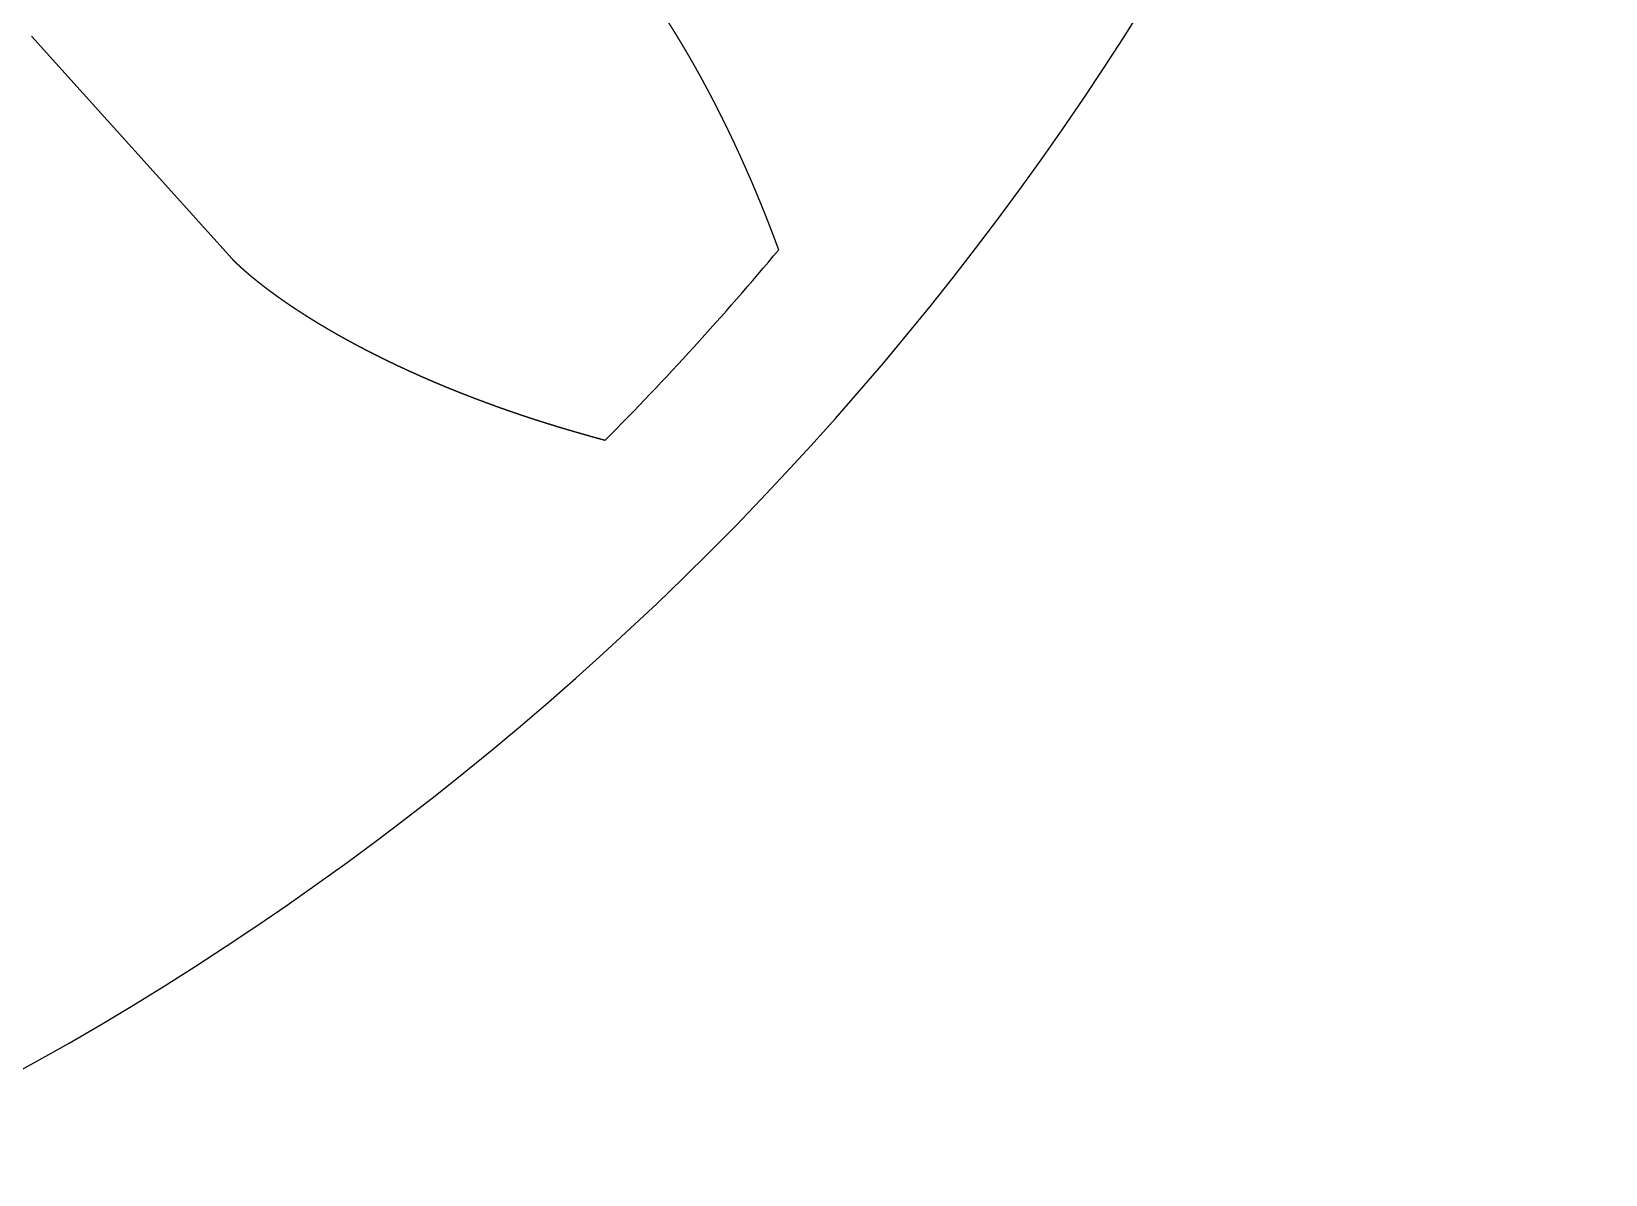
# Model space of a CAD drawing. Header units: centimetres. Extents: x -25.1 to 37.5, y -51.5 to 12.5.
# Drawn here: x 15.728 to 16.5, y -38.616 to -38.055 of the extents above; entities that cross this region are included whole.
import ezdxf

# ---------------------------------------------------------------- set-up
doc = ezdxf.new("R2010")
doc.units = ezdxf.units.CM
doc.header["$MEASUREMENT"] = 0
for name, color, linetype in [('robot assembler v21_Sketch75', 7, 'Continuous'), ('robot assembler v21_Sketch76', 7, 'Continuous'), ('robot assembler v21_Sketch86', 7, 'Continuous')]:
    doc.layers.add(name, color=color, linetype=linetype)

msp = doc.modelspace()

# ---------------------------------------------------------------- linework, layer by layer
at = {"layer": 'robot assembler v21_Sketch75'}
for p, q in [((15.72818, -38.05772, 50.1), (15.82653, -38.16682, 50.1)), ((15.82653, -38.16682, 50.1), (15.82659, -38.16688, 50.1))]:
    msp.add_line(p, q, dxfattribs=at)
msp.add_arc((15, -37.25, 50.1), 1.425, 315.10689, 320.18723, dxfattribs=at)
for points in [[(16.0946, -38.1624, 50.1), (16.09451, -38.16214, 50.1), (16.09432, -38.16163, 50.1), (16.09403, -38.16086, 50.1), (16.09365, -38.15983, 50.1), (16.09317, -38.15855, 50.1), (16.09269, -38.15728, 50.1), (16.09221, -38.15601, 50.1), (16.09173, -38.15474, 50.1), (16.09125, -38.15348, 50.1), (16.09076, -38.15222, 50.1), (16.09028, -38.15096, 50.1), (16.08979, -38.14971, 50.1), (16.0893, -38.14846, 50.1), (16.08881, -38.14722, 50.1), (16.08832, -38.14598, 50.1), (16.08783, -38.14474, 50.1), (16.08734, -38.14351, 50.1), (16.08684, -38.14229, 50.1), (16.08635, -38.14106, 50.1), (16.08585, -38.13984, 50.1), (16.08535, -38.13863, 50.1), (16.08485, -38.13741, 50.1), (16.08435, -38.13621, 50.1), (16.08385, -38.135, 50.1), (16.08335, -38.1338, 50.1), (16.08284, -38.13261, 50.1), (16.08234, -38.13142, 50.1), (16.08183, -38.13023, 50.1), (16.08133, -38.12905, 50.1), (16.08082, -38.12787, 50.1), (16.08031, -38.12669, 50.1), (16.0798, -38.12552, 50.1), (16.07929, -38.12435, 50.1), (16.07878, -38.12319, 50.1), (16.07827, -38.12203, 50.1), (16.07775, -38.12088, 50.1), (16.07724, -38.11973, 50.1), (16.07672, -38.11858, 50.1), (16.07621, -38.11744, 50.1), (16.07569, -38.1163, 50.1), (16.07517, -38.11517, 50.1), (16.07465, -38.11404, 50.1), (16.07413, -38.11291, 50.1), (16.07361, -38.11179, 50.1), (16.07309, -38.11068, 50.1), (16.07257, -38.10956, 50.1), (16.07205, -38.10846, 50.1), (16.07152, -38.10735, 50.1), (16.071, -38.10625, 50.1), (16.07047, -38.10516, 50.1), (16.06995, -38.10407, 50.1), (16.06942, -38.10298, 50.1), (16.0689, -38.1019, 50.1), (16.06837, -38.10082, 50.1), (16.06784, -38.09975, 50.1), (16.06731, -38.09868, 50.1), (16.06678, -38.09761, 50.1), (16.06625, -38.09655, 50.1), (16.06572, -38.09549, 50.1), (16.06519, -38.09444, 50.1), (16.06466, -38.0934, 50.1), (16.06413, -38.09235, 50.1), (16.0636, -38.09131, 50.1), (16.06306, -38.09028, 50.1), (16.06253, -38.08925, 50.1), (16.062, -38.08822, 50.1), (16.06146, -38.0872, 50.1), (16.06093, -38.08619, 50.1), (16.06039, -38.08518, 50.1), (16.05986, -38.08417, 50.1), (16.05932, -38.08317, 50.1), (16.05879, -38.08217, 50.1), (16.05825, -38.08117, 50.1), (16.05772, -38.08018, 50.1), (16.05718, -38.0792, 50.1), (16.05664, -38.07822, 50.1), (16.05611, -38.07724, 50.1), (16.05557, -38.07627, 50.1), (16.05503, -38.07531, 50.1), (16.0545, -38.07435, 50.1), (16.05396, -38.07339, 50.1), (16.05342, -38.07244, 50.1), (16.05288, -38.07149, 50.1), (16.05235, -38.07054, 50.1), (16.05181, -38.06961, 50.1), (16.05127, -38.06867, 50.1), (16.05074, -38.06774, 50.1), (16.0502, -38.06682, 50.1), (16.04966, -38.0659, 50.1), (16.04912, -38.06498, 50.1), (16.04859, -38.06407, 50.1), (16.04805, -38.06317, 50.1), (16.04751, -38.06227, 50.1), (16.04698, -38.06137, 50.1), (16.04644, -38.06048, 50.1), (16.04591, -38.05959, 50.1), (16.04537, -38.05871, 50.1), (16.04484, -38.05783, 50.1), (16.0443, -38.05696, 50.1), (16.04377, -38.05609, 50.1), (16.04323, -38.05523, 50.1), (16.0427, -38.05437, 50.1), (16.04216, -38.05352, 50.1), (16.04163, -38.05267, 50.1), (16.0411, -38.05183, 50.1), (16.04057, -38.05099, 50.1), (16.04004, -38.05016, 50.1), (16.03951, -38.04933, 50.1), (16.03897, -38.04851, 50.1), (16.03845, -38.04769, 50.1), (16.03792, -38.04688, 50.1), (16.03739, -38.04607, 50.1), (16.03686, -38.04526, 50.1), (16.03633, -38.04447, 50.1), (16.03581, -38.04367, 50.1), (16.03528, -38.04288, 50.1), (16.03476, -38.0421, 50.1), (16.03423, -38.04132, 50.1), (16.03371, -38.04055, 50.1), (16.03319, -38.03978, 50.1), (16.03267, -38.03902, 50.1), (16.03215, -38.03826, 50.1), (16.03163, -38.0375, 50.1), (16.03111, -38.03676, 50.1), (16.03059, -38.03601, 50.1), (16.03007, -38.03528, 50.1), (16.02956, -38.03454, 50.1), (16.02905, -38.03382, 50.1), (16.02853, -38.03309, 50.1), (16.02802, -38.03238, 50.1), (16.02751, -38.03166, 50.1), (16.027, -38.03096, 50.1), (16.02649, -38.03026, 50.1), (16.02599, -38.02956, 50.1), (16.02548, -38.02887, 50.1), (16.02498, -38.02818, 50.1), (16.02448, -38.0275, 50.1), (16.02398, -38.02683, 50.1), (16.02348, -38.02616, 50.1), (16.02298, -38.02549, 50.1), (16.02248, -38.02483, 50.1), (16.02199, -38.02418, 50.1), (16.02149, -38.02353, 50.1), (16.021, -38.02289, 50.1), (16.02051, -38.02225, 50.1), (16.02003, -38.02162, 50.1), (16.01954, -38.02099, 50.1), (16.01905, -38.02037, 50.1), (16.01857, -38.01975, 50.1), (16.01809, -38.01914, 50.1), (16.01761, -38.01854, 50.1), (16.01714, -38.01794, 50.1), (16.01666, -38.01734, 50.1), (16.01619, -38.01675, 50.1), (16.01572, -38.01617, 50.1), (16.01525, -38.01559, 50.1), (16.01478, -38.01502, 50.1), (16.01432, -38.01445, 50.1), (16.01386, -38.01389, 50.1), (16.0134, -38.01334, 50.1), (16.01294, -38.01279, 50.1), (16.01249, -38.01224, 50.1), (16.01204, -38.0117, 50.1), (16.01159, -38.01117, 50.1), (16.01114, -38.01064, 50.1), (16.01069, -38.01012, 50.1), (16.01025, -38.0096, 50.1), (16.00981, -38.00909, 50.1), (16.00938, -38.00859, 50.1), (16.00894, -38.00809, 50.1), (16.00851, -38.0076, 50.1), (16.00808, -38.00711, 50.1), (16.00766, -38.00663, 50.1), (16.00724, -38.00615, 50.1), (16.00682, -38.00568, 50.1), (16.0064, -38.00522, 50.1), (16.00599, -38.00476, 50.1), (16.00558, -38.00431, 50.1), (16.00517, -38.00386, 50.1), (16.00477, -38.00342, 50.1), (16.00437, -38.00298, 50.1), (16.00397, -38.00256, 50.1), (16.00358, -38.00213, 50.1), (16.00319, -38.00172, 50.1), (16.00281, -38.0013, 50.1), (16.00242, -38.0009, 50.1), (16.00204, -38.0005, 50.1), (16.00167, -38.00011, 50.1), (16.0013, -37.99972, 50.1), (16.00093, -37.99934, 50.1), (16.00057, -37.99897, 50.1), (16.00021, -37.9986, 50.1), (15.99986, -37.99823, 50.1), (15.9995, -37.99788, 50.1), (15.99916, -37.99753, 50.1), (15.99882, -37.99718, 50.1), (15.99848, -37.99685, 50.1), (15.99814, -37.99651, 50.1), (15.99782, -37.99619, 50.1), (15.99749, -37.99587, 50.1), (15.99717, -37.99556, 50.1), (15.99686, -37.99525, 50.1), (15.99655, -37.99495, 50.1), (15.99624, -37.99466, 50.1), (15.99594, -37.99437, 50.1), (15.99565, -37.99409, 50.1), (15.99536, -37.99381, 50.1), (15.99507, -37.99355, 50.1), (15.99479, -37.99329, 50.1), (15.99452, -37.99303, 50.1), (15.99425, -37.99278, 50.1), (15.99399, -37.99254, 50.1), (15.99373, -37.9923, 50.1), (15.99348, -37.99208, 50.1), (15.99323, -37.99185, 50.1), (15.99299, -37.99164, 50.1), (15.99276, -37.99143, 50.1), (15.99253, -37.99123, 50.1), (15.99231, -37.99103, 50.1), (15.9921, -37.99084, 50.1), (15.99189, -37.99066, 50.1), (15.99169, -37.99048, 50.1), (15.99149, -37.99032, 50.1), (15.9913, -37.99016, 50.1), (15.99112, -37.99, 50.1), (15.99095, -37.98985, 50.1), (15.99078, -37.98971, 50.1), (15.99062, -37.98958, 50.1), (15.99047, -37.98945, 50.1), (15.99033, -37.98933, 50.1), (15.99019, -37.98922, 50.1), (15.99006, -37.98911, 50.1), (15.98994, -37.98902, 50.1), (15.98983, -37.98893, 50.1), (15.98972, -37.98884, 50.1), (15.98963, -37.98877, 50.1), (15.98954, -37.9887, 50.1), (15.98946, -37.98863, 50.1), (15.98939, -37.98858, 50.1), (15.98933, -37.98853, 50.1), (15.98929, -37.9885, 50.1), (15.98926, -37.98848, 50.1), (15.98925, -37.98847, 50.1), (15.98924, -37.98846, 50.1)], [(15.82659, -38.16688, 50.1), (15.8266, -38.16689, 50.1), (15.82661, -38.16691, 50.1), (15.82663, -38.16693, 50.1), (15.82667, -38.16697, 50.1), (15.82672, -38.16702, 50.1), (15.82678, -38.16709, 50.1), (15.82685, -38.16716, 50.1), (15.82692, -38.16724, 50.1), (15.82701, -38.16733, 50.1), (15.8271, -38.16742, 50.1), (15.8272, -38.16753, 50.1), (15.82731, -38.16764, 50.1), (15.82743, -38.16776, 50.1), (15.82755, -38.16788, 50.1), (15.82769, -38.16802, 50.1), (15.82783, -38.16816, 50.1), (15.82797, -38.1683, 50.1), (15.82813, -38.16846, 50.1), (15.82829, -38.16862, 50.1), (15.82846, -38.16878, 50.1), (15.82864, -38.16895, 50.1), (15.82883, -38.16913, 50.1), (15.82902, -38.16932, 50.1), (15.82922, -38.16951, 50.1), (15.82943, -38.1697, 50.1), (15.82964, -38.16991, 50.1), (15.82987, -38.17011, 50.1), (15.8301, -38.17033, 50.1), (15.83033, -38.17055, 50.1), (15.83058, -38.17077, 50.1), (15.83083, -38.171, 50.1), (15.83109, -38.17123, 50.1), (15.83135, -38.17147, 50.1), (15.83162, -38.17172, 50.1), (15.8319, -38.17197, 50.1), (15.83219, -38.17222, 50.1), (15.83248, -38.17248, 50.1), (15.83278, -38.17274, 50.1), (15.83309, -38.17301, 50.1), (15.8334, -38.17328, 50.1), (15.83372, -38.17356, 50.1), (15.83405, -38.17384, 50.1), (15.83438, -38.17413, 50.1), (15.83473, -38.17442, 50.1), (15.83507, -38.17471, 50.1), (15.83543, -38.17501, 50.1), (15.83579, -38.17531, 50.1), (15.83616, -38.17561, 50.1), (15.83653, -38.17592, 50.1), (15.83691, -38.17624, 50.1), (15.8373, -38.17655, 50.1), (15.83769, -38.17687, 50.1), (15.83809, -38.1772, 50.1), (15.8385, -38.17752, 50.1), (15.83891, -38.17785, 50.1), (15.83933, -38.17819, 50.1), (15.83976, -38.17852, 50.1), (15.84019, -38.17886, 50.1), (15.84063, -38.17921, 50.1), (15.84107, -38.17955, 50.1), (15.84152, -38.1799, 50.1), (15.84198, -38.18025, 50.1), (15.84244, -38.18061, 50.1), (15.84291, -38.18097, 50.1), (15.84339, -38.18133, 50.1), (15.84387, -38.18169, 50.1), (15.84436, -38.18206, 50.1), (15.84486, -38.18243, 50.1), (15.84536, -38.1828, 50.1), (15.84586, -38.18317, 50.1), (15.84638, -38.18355, 50.1), (15.84689, -38.18393, 50.1), (15.84742, -38.18431, 50.1), (15.84795, -38.18469, 50.1), (15.84849, -38.18508, 50.1), (15.84903, -38.18547, 50.1), (15.84958, -38.18586, 50.1), (15.85013, -38.18625, 50.1), (15.85069, -38.18664, 50.1), (15.85126, -38.18704, 50.1), (15.85183, -38.18744, 50.1), (15.85241, -38.18784, 50.1), (15.85299, -38.18824, 50.1), (15.85358, -38.18864, 50.1), (15.85418, -38.18905, 50.1), (15.85478, -38.18946, 50.1), (15.85539, -38.18987, 50.1), (15.856, -38.19028, 50.1), (15.85662, -38.19069, 50.1), (15.85724, -38.19111, 50.1), (15.85787, -38.19152, 50.1), (15.85851, -38.19194, 50.1), (15.85915, -38.19236, 50.1), (15.8598, -38.19278, 50.1), (15.86045, -38.1932, 50.1), (15.86111, -38.19363, 50.1), (15.86177, -38.19405, 50.1), (15.86244, -38.19448, 50.1), (15.86312, -38.19491, 50.1), (15.8638, -38.19533, 50.1), (15.86448, -38.19576, 50.1), (15.86517, -38.1962, 50.1), (15.86587, -38.19663, 50.1), (15.86657, -38.19706, 50.1), (15.86728, -38.1975, 50.1), (15.86799, -38.19793, 50.1), (15.86871, -38.19837, 50.1), (15.86944, -38.1988, 50.1), (15.87017, -38.19924, 50.1), (15.8709, -38.19968, 50.1), (15.87164, -38.20012, 50.1), (15.87239, -38.20056, 50.1), (15.87314, -38.20101, 50.1), (15.87389, -38.20145, 50.1), (15.87465, -38.20189, 50.1), (15.87542, -38.20233, 50.1), (15.87619, -38.20278, 50.1), (15.87697, -38.20322, 50.1), (15.87775, -38.20367, 50.1), (15.87854, -38.20412, 50.1), (15.87933, -38.20456, 50.1), (15.88013, -38.20501, 50.1), (15.88093, -38.20546, 50.1), (15.88174, -38.20591, 50.1), (15.88255, -38.20636, 50.1), (15.88337, -38.20681, 50.1), (15.8842, -38.20726, 50.1), (15.88502, -38.20771, 50.1), (15.88586, -38.20816, 50.1), (15.8867, -38.20861, 50.1), (15.88754, -38.20906, 50.1), (15.88839, -38.20951, 50.1), (15.88924, -38.20996, 50.1), (15.8901, -38.21041, 50.1), (15.89097, -38.21087, 50.1), (15.89184, -38.21132, 50.1), (15.89271, -38.21177, 50.1), (15.89359, -38.21222, 50.1), (15.89447, -38.21267, 50.1), (15.89536, -38.21313, 50.1), (15.89625, -38.21358, 50.1), (15.89715, -38.21403, 50.1), (15.89805, -38.21448, 50.1), (15.89896, -38.21494, 50.1), (15.89988, -38.21539, 50.1), (15.90079, -38.21584, 50.1), (15.90172, -38.21629, 50.1), (15.90264, -38.21675, 50.1), (15.90358, -38.2172, 50.1), (15.90451, -38.21765, 50.1), (15.90545, -38.2181, 50.1), (15.9064, -38.21855, 50.1), (15.90735, -38.219, 50.1), (15.90831, -38.21945, 50.1), (15.90927, -38.2199, 50.1), (15.91023, -38.22035, 50.1), (15.9112, -38.2208, 50.1), (15.91218, -38.22125, 50.1), (15.91316, -38.2217, 50.1), (15.91414, -38.22215, 50.1), (15.91513, -38.2226, 50.1), (15.91613, -38.22304, 50.1), (15.91712, -38.22349, 50.1), (15.91813, -38.22394, 50.1), (15.91913, -38.22438, 50.1), (15.92014, -38.22483, 50.1), (15.92116, -38.22527, 50.1), (15.92218, -38.22572, 50.1), (15.92321, -38.22616, 50.1), (15.92424, -38.2266, 50.1), (15.92527, -38.22705, 50.1), (15.92631, -38.22749, 50.1), (15.92735, -38.22793, 50.1), (15.9284, -38.22837, 50.1), (15.92945, -38.22881, 50.1), (15.93051, -38.22925, 50.1), (15.93157, -38.22969, 50.1), (15.93264, -38.23012, 50.1), (15.93371, -38.23056, 50.1), (15.93478, -38.231, 50.1), (15.93586, -38.23143, 50.1), (15.93694, -38.23187, 50.1), (15.93803, -38.2323, 50.1), (15.93912, -38.23273, 50.1), (15.94022, -38.23316, 50.1), (15.94132, -38.23359, 50.1), (15.94243, -38.23402, 50.1), (15.94354, -38.23445, 50.1), (15.94465, -38.23488, 50.1), (15.94577, -38.23531, 50.1), (15.94689, -38.23573, 50.1), (15.94801, -38.23616, 50.1), (15.94915, -38.23658, 50.1), (15.95028, -38.237, 50.1), (15.95142, -38.23743, 50.1), (15.95256, -38.23785, 50.1), (15.95371, -38.23826, 50.1), (15.95486, -38.23868, 50.1), (15.95602, -38.2391, 50.1), (15.95718, -38.23952, 50.1), (15.95834, -38.23993, 50.1), (15.95951, -38.24034, 50.1), (15.96068, -38.24076, 50.1), (15.96186, -38.24117, 50.1), (15.96304, -38.24158, 50.1), (15.96422, -38.24199, 50.1), (15.96541, -38.24239, 50.1), (15.96661, -38.2428, 50.1), (15.9678, -38.24321, 50.1), (15.969, -38.24361, 50.1), (15.97021, -38.24401, 50.1), (15.97142, -38.24441, 50.1), (15.97263, -38.24481, 50.1), (15.97385, -38.24521, 50.1), (15.97507, -38.24561, 50.1), (15.97629, -38.246, 50.1), (15.97752, -38.2464, 50.1), (15.97876, -38.24679, 50.1), (15.97999, -38.24718, 50.1), (15.98123, -38.24757, 50.1), (15.98248, -38.24796, 50.1), (15.98373, -38.24834, 50.1), (15.98498, -38.24873, 50.1), (15.98624, -38.24911, 50.1), (15.9875, -38.2495, 50.1), (15.98876, -38.24988, 50.1), (15.99003, -38.25025, 50.1), (15.9913, -38.25063, 50.1), (15.99258, -38.25101, 50.1), (15.99386, -38.25138, 50.1), (15.99514, -38.25176, 50.1), (15.99643, -38.25213, 50.1), (15.99772, -38.2525, 50.1), (15.99901, -38.25286, 50.1), (16.00031, -38.25323, 50.1), (16.00161, -38.25359, 50.1), (16.00292, -38.25396, 50.1), (16.00423, -38.25432, 50.1), (16.00554, -38.25468, 50.1), (16.00686, -38.25504, 50.1), (16.00792, -38.25532, 50.1), (16.00871, -38.25553, 50.1), (16.00924, -38.25567, 50.1), (16.00951, -38.25575, 50.1)]]:
    msp.add_open_spline(points, degree=5, dxfattribs=at)
at = {"layer": 'robot assembler v21_Sketch76'}
for p, q in [((15.72818, -38.05772, 50.1), (15.82653, -38.16682, 50.1)), ((15.82653, -38.16682, 50.1), (15.82659, -38.16688, 50.1))]:
    msp.add_line(p, q, dxfattribs=at)
msp.add_arc((15, -37.25, 50.1), 1.425, 315.10689, 320.18723, dxfattribs=at)
for points in [[(16.0946, -38.1624, 50.1), (16.09451, -38.16214, 50.1), (16.09432, -38.16163, 50.1), (16.09403, -38.16086, 50.1), (16.09365, -38.15983, 50.1), (16.09317, -38.15855, 50.1), (16.09269, -38.15728, 50.1), (16.09221, -38.15601, 50.1), (16.09173, -38.15474, 50.1), (16.09125, -38.15348, 50.1), (16.09076, -38.15222, 50.1), (16.09028, -38.15096, 50.1), (16.08979, -38.14971, 50.1), (16.0893, -38.14846, 50.1), (16.08881, -38.14722, 50.1), (16.08832, -38.14598, 50.1), (16.08783, -38.14474, 50.1), (16.08734, -38.14351, 50.1), (16.08684, -38.14229, 50.1), (16.08635, -38.14106, 50.1), (16.08585, -38.13984, 50.1), (16.08535, -38.13863, 50.1), (16.08485, -38.13741, 50.1), (16.08435, -38.13621, 50.1), (16.08385, -38.135, 50.1), (16.08335, -38.1338, 50.1), (16.08284, -38.13261, 50.1), (16.08234, -38.13142, 50.1), (16.08183, -38.13023, 50.1), (16.08133, -38.12905, 50.1), (16.08082, -38.12787, 50.1), (16.08031, -38.12669, 50.1), (16.0798, -38.12552, 50.1), (16.07929, -38.12435, 50.1), (16.07878, -38.12319, 50.1), (16.07827, -38.12203, 50.1), (16.07775, -38.12088, 50.1), (16.07724, -38.11973, 50.1), (16.07672, -38.11858, 50.1), (16.07621, -38.11744, 50.1), (16.07569, -38.1163, 50.1), (16.07517, -38.11517, 50.1), (16.07465, -38.11404, 50.1), (16.07413, -38.11291, 50.1), (16.07361, -38.11179, 50.1), (16.07309, -38.11068, 50.1), (16.07257, -38.10956, 50.1), (16.07205, -38.10846, 50.1), (16.07152, -38.10735, 50.1), (16.071, -38.10625, 50.1), (16.07047, -38.10516, 50.1), (16.06995, -38.10407, 50.1), (16.06942, -38.10298, 50.1), (16.0689, -38.1019, 50.1), (16.06837, -38.10082, 50.1), (16.06784, -38.09975, 50.1), (16.06731, -38.09868, 50.1), (16.06678, -38.09761, 50.1), (16.06625, -38.09655, 50.1), (16.06572, -38.09549, 50.1), (16.06519, -38.09444, 50.1), (16.06466, -38.0934, 50.1), (16.06413, -38.09235, 50.1), (16.0636, -38.09131, 50.1), (16.06306, -38.09028, 50.1), (16.06253, -38.08925, 50.1), (16.062, -38.08822, 50.1), (16.06146, -38.0872, 50.1), (16.06093, -38.08619, 50.1), (16.06039, -38.08518, 50.1), (16.05986, -38.08417, 50.1), (16.05932, -38.08317, 50.1), (16.05879, -38.08217, 50.1), (16.05825, -38.08117, 50.1), (16.05772, -38.08018, 50.1), (16.05718, -38.0792, 50.1), (16.05664, -38.07822, 50.1), (16.05611, -38.07724, 50.1), (16.05557, -38.07627, 50.1), (16.05503, -38.07531, 50.1), (16.0545, -38.07435, 50.1), (16.05396, -38.07339, 50.1), (16.05342, -38.07244, 50.1), (16.05288, -38.07149, 50.1), (16.05235, -38.07054, 50.1), (16.05181, -38.06961, 50.1), (16.05127, -38.06867, 50.1), (16.05074, -38.06774, 50.1), (16.0502, -38.06682, 50.1), (16.04966, -38.0659, 50.1), (16.04912, -38.06498, 50.1), (16.04859, -38.06407, 50.1), (16.04805, -38.06317, 50.1), (16.04751, -38.06227, 50.1), (16.04698, -38.06137, 50.1), (16.04644, -38.06048, 50.1), (16.04591, -38.05959, 50.1), (16.04537, -38.05871, 50.1), (16.04484, -38.05783, 50.1), (16.0443, -38.05696, 50.1), (16.04377, -38.05609, 50.1), (16.04323, -38.05523, 50.1), (16.0427, -38.05437, 50.1), (16.04216, -38.05352, 50.1), (16.04163, -38.05267, 50.1), (16.0411, -38.05183, 50.1), (16.04057, -38.05099, 50.1), (16.04004, -38.05016, 50.1), (16.03951, -38.04933, 50.1), (16.03897, -38.04851, 50.1), (16.03845, -38.04769, 50.1), (16.03792, -38.04688, 50.1), (16.03739, -38.04607, 50.1), (16.03686, -38.04526, 50.1), (16.03633, -38.04447, 50.1), (16.03581, -38.04367, 50.1), (16.03528, -38.04288, 50.1), (16.03476, -38.0421, 50.1), (16.03423, -38.04132, 50.1), (16.03371, -38.04055, 50.1), (16.03319, -38.03978, 50.1), (16.03267, -38.03902, 50.1), (16.03215, -38.03826, 50.1), (16.03163, -38.0375, 50.1), (16.03111, -38.03676, 50.1), (16.03059, -38.03601, 50.1), (16.03007, -38.03528, 50.1), (16.02956, -38.03454, 50.1), (16.02905, -38.03382, 50.1), (16.02853, -38.03309, 50.1), (16.02802, -38.03238, 50.1), (16.02751, -38.03166, 50.1), (16.027, -38.03096, 50.1), (16.02649, -38.03026, 50.1), (16.02599, -38.02956, 50.1), (16.02548, -38.02887, 50.1), (16.02498, -38.02818, 50.1), (16.02448, -38.0275, 50.1), (16.02398, -38.02683, 50.1), (16.02348, -38.02616, 50.1), (16.02298, -38.02549, 50.1), (16.02248, -38.02483, 50.1), (16.02199, -38.02418, 50.1), (16.02149, -38.02353, 50.1), (16.021, -38.02289, 50.1), (16.02051, -38.02225, 50.1), (16.02003, -38.02162, 50.1), (16.01954, -38.02099, 50.1), (16.01905, -38.02037, 50.1), (16.01857, -38.01975, 50.1), (16.01809, -38.01914, 50.1), (16.01761, -38.01854, 50.1), (16.01714, -38.01794, 50.1), (16.01666, -38.01734, 50.1), (16.01619, -38.01675, 50.1), (16.01572, -38.01617, 50.1), (16.01525, -38.01559, 50.1), (16.01478, -38.01502, 50.1), (16.01432, -38.01445, 50.1), (16.01386, -38.01389, 50.1), (16.0134, -38.01334, 50.1), (16.01294, -38.01279, 50.1), (16.01249, -38.01224, 50.1), (16.01204, -38.0117, 50.1), (16.01159, -38.01117, 50.1), (16.01114, -38.01064, 50.1), (16.01069, -38.01012, 50.1), (16.01025, -38.0096, 50.1), (16.00981, -38.00909, 50.1), (16.00938, -38.00859, 50.1), (16.00894, -38.00809, 50.1), (16.00851, -38.0076, 50.1), (16.00808, -38.00711, 50.1), (16.00766, -38.00663, 50.1), (16.00724, -38.00615, 50.1), (16.00682, -38.00568, 50.1), (16.0064, -38.00522, 50.1), (16.00599, -38.00476, 50.1), (16.00558, -38.00431, 50.1), (16.00517, -38.00386, 50.1), (16.00477, -38.00342, 50.1), (16.00437, -38.00298, 50.1), (16.00397, -38.00256, 50.1), (16.00358, -38.00213, 50.1), (16.00319, -38.00172, 50.1), (16.00281, -38.0013, 50.1), (16.00242, -38.0009, 50.1), (16.00204, -38.0005, 50.1), (16.00167, -38.00011, 50.1), (16.0013, -37.99972, 50.1), (16.00093, -37.99934, 50.1), (16.00057, -37.99897, 50.1), (16.00021, -37.9986, 50.1), (15.99986, -37.99823, 50.1), (15.9995, -37.99788, 50.1), (15.99916, -37.99753, 50.1), (15.99882, -37.99718, 50.1), (15.99848, -37.99685, 50.1), (15.99814, -37.99651, 50.1), (15.99782, -37.99619, 50.1), (15.99749, -37.99587, 50.1), (15.99717, -37.99556, 50.1), (15.99686, -37.99525, 50.1), (15.99655, -37.99495, 50.1), (15.99624, -37.99466, 50.1), (15.99594, -37.99437, 50.1), (15.99565, -37.99409, 50.1), (15.99536, -37.99381, 50.1), (15.99507, -37.99355, 50.1), (15.99479, -37.99329, 50.1), (15.99452, -37.99303, 50.1), (15.99425, -37.99278, 50.1), (15.99399, -37.99254, 50.1), (15.99373, -37.9923, 50.1), (15.99348, -37.99208, 50.1), (15.99323, -37.99185, 50.1), (15.99299, -37.99164, 50.1), (15.99276, -37.99143, 50.1), (15.99253, -37.99123, 50.1), (15.99231, -37.99103, 50.1), (15.9921, -37.99084, 50.1), (15.99189, -37.99066, 50.1), (15.99169, -37.99048, 50.1), (15.99149, -37.99032, 50.1), (15.9913, -37.99016, 50.1), (15.99112, -37.99, 50.1), (15.99095, -37.98985, 50.1), (15.99078, -37.98971, 50.1), (15.99062, -37.98958, 50.1), (15.99047, -37.98945, 50.1), (15.99033, -37.98933, 50.1), (15.99019, -37.98922, 50.1), (15.99006, -37.98911, 50.1), (15.98994, -37.98902, 50.1), (15.98983, -37.98893, 50.1), (15.98972, -37.98884, 50.1), (15.98963, -37.98877, 50.1), (15.98954, -37.9887, 50.1), (15.98946, -37.98863, 50.1), (15.98939, -37.98858, 50.1), (15.98933, -37.98853, 50.1), (15.98929, -37.9885, 50.1), (15.98926, -37.98848, 50.1), (15.98925, -37.98847, 50.1), (15.98924, -37.98846, 50.1)], [(15.82659, -38.16688, 50.1), (15.8266, -38.16689, 50.1), (15.82661, -38.16691, 50.1), (15.82663, -38.16693, 50.1), (15.82667, -38.16697, 50.1), (15.82672, -38.16702, 50.1), (15.82678, -38.16709, 50.1), (15.82685, -38.16716, 50.1), (15.82692, -38.16724, 50.1), (15.82701, -38.16733, 50.1), (15.8271, -38.16742, 50.1), (15.8272, -38.16753, 50.1), (15.82731, -38.16764, 50.1), (15.82743, -38.16776, 50.1), (15.82755, -38.16788, 50.1), (15.82769, -38.16802, 50.1), (15.82783, -38.16816, 50.1), (15.82797, -38.1683, 50.1), (15.82813, -38.16846, 50.1), (15.82829, -38.16862, 50.1), (15.82846, -38.16878, 50.1), (15.82864, -38.16895, 50.1), (15.82883, -38.16913, 50.1), (15.82902, -38.16932, 50.1), (15.82922, -38.16951, 50.1), (15.82943, -38.1697, 50.1), (15.82964, -38.16991, 50.1), (15.82987, -38.17011, 50.1), (15.8301, -38.17033, 50.1), (15.83033, -38.17055, 50.1), (15.83058, -38.17077, 50.1), (15.83083, -38.171, 50.1), (15.83109, -38.17123, 50.1), (15.83135, -38.17147, 50.1), (15.83162, -38.17172, 50.1), (15.8319, -38.17197, 50.1), (15.83219, -38.17222, 50.1), (15.83248, -38.17248, 50.1), (15.83278, -38.17274, 50.1), (15.83309, -38.17301, 50.1), (15.8334, -38.17328, 50.1), (15.83372, -38.17356, 50.1), (15.83405, -38.17384, 50.1), (15.83438, -38.17413, 50.1), (15.83473, -38.17442, 50.1), (15.83507, -38.17471, 50.1), (15.83543, -38.17501, 50.1), (15.83579, -38.17531, 50.1), (15.83616, -38.17561, 50.1), (15.83653, -38.17592, 50.1), (15.83691, -38.17624, 50.1), (15.8373, -38.17655, 50.1), (15.83769, -38.17687, 50.1), (15.83809, -38.1772, 50.1), (15.8385, -38.17752, 50.1), (15.83891, -38.17785, 50.1), (15.83933, -38.17819, 50.1), (15.83976, -38.17852, 50.1), (15.84019, -38.17886, 50.1), (15.84063, -38.17921, 50.1), (15.84107, -38.17955, 50.1), (15.84152, -38.1799, 50.1), (15.84198, -38.18025, 50.1), (15.84244, -38.18061, 50.1), (15.84291, -38.18097, 50.1), (15.84339, -38.18133, 50.1), (15.84387, -38.18169, 50.1), (15.84436, -38.18206, 50.1), (15.84486, -38.18243, 50.1), (15.84536, -38.1828, 50.1), (15.84586, -38.18317, 50.1), (15.84638, -38.18355, 50.1), (15.84689, -38.18393, 50.1), (15.84742, -38.18431, 50.1), (15.84795, -38.18469, 50.1), (15.84849, -38.18508, 50.1), (15.84903, -38.18547, 50.1), (15.84958, -38.18586, 50.1), (15.85013, -38.18625, 50.1), (15.85069, -38.18664, 50.1), (15.85126, -38.18704, 50.1), (15.85183, -38.18744, 50.1), (15.85241, -38.18784, 50.1), (15.85299, -38.18824, 50.1), (15.85358, -38.18864, 50.1), (15.85418, -38.18905, 50.1), (15.85478, -38.18946, 50.1), (15.85539, -38.18987, 50.1), (15.856, -38.19028, 50.1), (15.85662, -38.19069, 50.1), (15.85724, -38.19111, 50.1), (15.85787, -38.19152, 50.1), (15.85851, -38.19194, 50.1), (15.85915, -38.19236, 50.1), (15.8598, -38.19278, 50.1), (15.86045, -38.1932, 50.1), (15.86111, -38.19363, 50.1), (15.86177, -38.19405, 50.1), (15.86244, -38.19448, 50.1), (15.86312, -38.19491, 50.1), (15.8638, -38.19533, 50.1), (15.86448, -38.19576, 50.1), (15.86517, -38.1962, 50.1), (15.86587, -38.19663, 50.1), (15.86657, -38.19706, 50.1), (15.86728, -38.1975, 50.1), (15.86799, -38.19793, 50.1), (15.86871, -38.19837, 50.1), (15.86944, -38.1988, 50.1), (15.87017, -38.19924, 50.1), (15.8709, -38.19968, 50.1), (15.87164, -38.20012, 50.1), (15.87239, -38.20056, 50.1), (15.87314, -38.20101, 50.1), (15.87389, -38.20145, 50.1), (15.87465, -38.20189, 50.1), (15.87542, -38.20233, 50.1), (15.87619, -38.20278, 50.1), (15.87697, -38.20322, 50.1), (15.87775, -38.20367, 50.1), (15.87854, -38.20412, 50.1), (15.87933, -38.20456, 50.1), (15.88013, -38.20501, 50.1), (15.88093, -38.20546, 50.1), (15.88174, -38.20591, 50.1), (15.88255, -38.20636, 50.1), (15.88337, -38.20681, 50.1), (15.8842, -38.20726, 50.1), (15.88502, -38.20771, 50.1), (15.88586, -38.20816, 50.1), (15.8867, -38.20861, 50.1), (15.88754, -38.20906, 50.1), (15.88839, -38.20951, 50.1), (15.88924, -38.20996, 50.1), (15.8901, -38.21041, 50.1), (15.89097, -38.21087, 50.1), (15.89184, -38.21132, 50.1), (15.89271, -38.21177, 50.1), (15.89359, -38.21222, 50.1), (15.89447, -38.21267, 50.1), (15.89536, -38.21313, 50.1), (15.89625, -38.21358, 50.1), (15.89715, -38.21403, 50.1), (15.89805, -38.21448, 50.1), (15.89896, -38.21494, 50.1), (15.89988, -38.21539, 50.1), (15.90079, -38.21584, 50.1), (15.90172, -38.21629, 50.1), (15.90264, -38.21675, 50.1), (15.90358, -38.2172, 50.1), (15.90451, -38.21765, 50.1), (15.90545, -38.2181, 50.1), (15.9064, -38.21855, 50.1), (15.90735, -38.219, 50.1), (15.90831, -38.21945, 50.1), (15.90927, -38.2199, 50.1), (15.91023, -38.22035, 50.1), (15.9112, -38.2208, 50.1), (15.91218, -38.22125, 50.1), (15.91316, -38.2217, 50.1), (15.91414, -38.22215, 50.1), (15.91513, -38.2226, 50.1), (15.91613, -38.22304, 50.1), (15.91712, -38.22349, 50.1), (15.91813, -38.22394, 50.1), (15.91913, -38.22438, 50.1), (15.92014, -38.22483, 50.1), (15.92116, -38.22527, 50.1), (15.92218, -38.22572, 50.1), (15.92321, -38.22616, 50.1), (15.92424, -38.2266, 50.1), (15.92527, -38.22705, 50.1), (15.92631, -38.22749, 50.1), (15.92735, -38.22793, 50.1), (15.9284, -38.22837, 50.1), (15.92945, -38.22881, 50.1), (15.93051, -38.22925, 50.1), (15.93157, -38.22969, 50.1), (15.93264, -38.23012, 50.1), (15.93371, -38.23056, 50.1), (15.93478, -38.231, 50.1), (15.93586, -38.23143, 50.1), (15.93694, -38.23187, 50.1), (15.93803, -38.2323, 50.1), (15.93912, -38.23273, 50.1), (15.94022, -38.23316, 50.1), (15.94132, -38.23359, 50.1), (15.94243, -38.23402, 50.1), (15.94354, -38.23445, 50.1), (15.94465, -38.23488, 50.1), (15.94577, -38.23531, 50.1), (15.94689, -38.23573, 50.1), (15.94801, -38.23616, 50.1), (15.94915, -38.23658, 50.1), (15.95028, -38.237, 50.1), (15.95142, -38.23743, 50.1), (15.95256, -38.23785, 50.1), (15.95371, -38.23826, 50.1), (15.95486, -38.23868, 50.1), (15.95602, -38.2391, 50.1), (15.95718, -38.23952, 50.1), (15.95834, -38.23993, 50.1), (15.95951, -38.24034, 50.1), (15.96068, -38.24076, 50.1), (15.96186, -38.24117, 50.1), (15.96304, -38.24158, 50.1), (15.96422, -38.24199, 50.1), (15.96541, -38.24239, 50.1), (15.96661, -38.2428, 50.1), (15.9678, -38.24321, 50.1), (15.969, -38.24361, 50.1), (15.97021, -38.24401, 50.1), (15.97142, -38.24441, 50.1), (15.97263, -38.24481, 50.1), (15.97385, -38.24521, 50.1), (15.97507, -38.24561, 50.1), (15.97629, -38.246, 50.1), (15.97752, -38.2464, 50.1), (15.97876, -38.24679, 50.1), (15.97999, -38.24718, 50.1), (15.98123, -38.24757, 50.1), (15.98248, -38.24796, 50.1), (15.98373, -38.24834, 50.1), (15.98498, -38.24873, 50.1), (15.98624, -38.24911, 50.1), (15.9875, -38.2495, 50.1), (15.98876, -38.24988, 50.1), (15.99003, -38.25025, 50.1), (15.9913, -38.25063, 50.1), (15.99258, -38.25101, 50.1), (15.99386, -38.25138, 50.1), (15.99514, -38.25176, 50.1), (15.99643, -38.25213, 50.1), (15.99772, -38.2525, 50.1), (15.99901, -38.25286, 50.1), (16.00031, -38.25323, 50.1), (16.00161, -38.25359, 50.1), (16.00292, -38.25396, 50.1), (16.00423, -38.25432, 50.1), (16.00554, -38.25468, 50.1), (16.00686, -38.25504, 50.1), (16.00792, -38.25532, 50.1), (16.00871, -38.25553, 50.1), (16.00924, -38.25567, 50.1), (16.00951, -38.25575, 50.1)]]:
    msp.add_open_spline(points, degree=5, dxfattribs=at)
at = {"layer": 'robot assembler v21_Sketch86', "extrusion": (0, -2.44929e-16, -1)}
msp.add_circle((-15, -37.25, -23.9), 1.5, dxfattribs=at)

doc.saveas('drawing.dxf')
